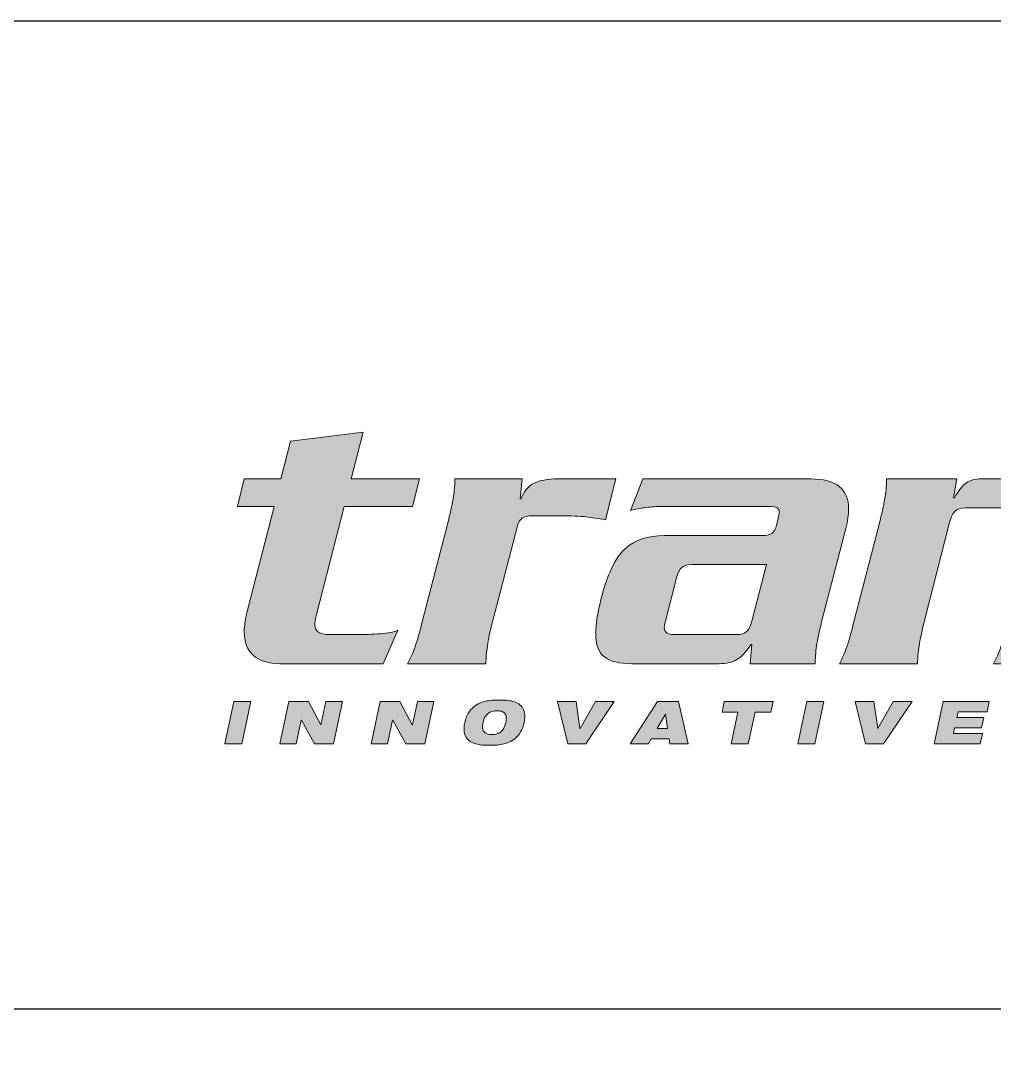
# Paper-space layout 'EARTHING' of a CAD drawing. Extents: x 6 to 839, y -116 to 471.
# Drawn here: x 280.78 to 303.17, y -89.26 to -65.23 of the extents above; entities that cross this region are included whole.
import ezdxf
from ezdxf.enums import TextEntityAlignment as Align

# ---------------------------------------------------------------- set-up
doc = ezdxf.new("R2010")
doc.units = 0
doc.layers.add('Notes', color=7, linetype='Continuous')
doc.styles.add('iecISOCP', font='isocp.shx')

# ---------------------------------------------------------------- blocks, each defined once
blk = doc.blocks.new('A1_FRAME_TITLE')
at = {"layer": 'Notes', "color": 3, "linetype": 'Continuous', "flags": 128}
blk.add_lwpolyline([(123.797, 47.618), (824.367, 47.618)], dxfattribs=at)
at = {"layer": 'Notes', "color": 7, "style": 'iecISOCP'}
for tag, p in [('CAP_NO', (513.188, 43.457)), ('IE_NUM', (513.05, 37.81)), ('REF_No_1', (335.241, 32.31)), ('REF_1', (362.523, 32.31)), ('HV_SWITCH', (513.463, 32.163)), ('GEN_WO', (441.708, 31.763)), ('REF_No_2', (335.241, 26.31)), ('REF_2', (362.523, 26.31)), ('OH_WO', (441.708, 25.812)), ('UBD_REF', (513.05, 25.828)), ('REF_No_3', (335.241, 20.31)), ('REF_3', (362.523, 20.31)), ('UG_WO', (441.708, 20.052)), ('GIS_MAP_No', (513.05, 20.043)), ('REF_No_4', (335.241, 14.31)), ('REF_4', (362.523, 14.31)), ('HV_OP_DIAG', (513.326, 14.199)), ('SUB_WO', (441.708, 13.812)), ('LGA', (512.945, 7.777))]:
    blk.add_attdef(tag, p, '', height=2.5, dxfattribs=at)
at = {"layer": 'Notes', "style": 'iecISOCP'}
for tag, p in [('T1', (684.374, 39.465)), ('T2', (684.374, 34.346)), ('T3', (684.374, 28.92)), ('T4', (684.374, 23.657)), ('T5', (684.374, 18.231)), ('T6', (684.374, 12.969))]:
    blk.add_attdef(tag, text='', height=3.5, dxfattribs=at).set_placement(p, align=Align.CENTER)
at = {"layer": 'Notes', "color": 7, "style": 'iecISOCP'}
for tag, p in [('scale', (567.756, 33.269)), ('DRAWN', (567.756, 24.931)), ('DATE', (567.756, 16.88)), ('DESIGN', (605.617, 9.155))]:
    blk.add_attdef(tag, text='', height=2.5, dxfattribs=at).set_placement(p, align=Align.CENTER)
at = {"layer": 'Notes', "color": 4, "style": 'iecISOCP'}
blk.add_attdef('NUM', text='', height=7, dxfattribs=at).set_placement((792.367, 20.118), align=Align.MIDDLE_CENTER)
at = {"layer": 'Notes', "color": 1, "style": 'iecISOCP'}
blk.add_attdef('REV', text='', height=5, dxfattribs=at).set_placement((820.054, 17.095), align=Align.CENTER)
at = {"layer": 'Notes', "color": 7, "style": 'iecISOCP'}
for tag, p in [('NS', (790.712, 8.119)), ('SHTS', (805.412, 8.119))]:
    blk.add_attdef(tag, text='', height=2.5, dxfattribs=at).set_placement(p, align=Align.MIDDLE)
at = {"layer": 'Notes', "style": 'iecISOCP'}
blk.add_attdef('ExportID', (9.082, 2.39), '', height=2.5, dxfattribs=at)
at = {"layer": 'Notes', "style": 'iecISOCP', "flags": 1}
for tag, p in [('ProjectType', (14.175, -26.797)), ('ProjectNumber', (23.56, -26.818)), ('DrawingNumber', (35.514, -26.803)), ('ProjectDescription', (47.564, -26.825)), ('ExportDate', (60.284, -26.789)), ('ExportUserName', (69.155, -26.8)), ('DesignerCompanyName', (81.484, -26.793)), ('ExportAreaOfInterest', (97.1, -26.813)), ('GIS_SUCCESS', (111.997, -26.78)), ('CAD_SUCCESS', (121.789, -26.783)), ('DEPOTCODE', (132.106, -26.877)), ('ExportCategories', (140.083, -26.797)), ('Comments', (154.385, -26.883))]:
    blk.add_attdef(tag, p, '', height=1, dxfattribs=at)
blk = doc.blocks.new('Logo_Transelect')
at = {"layer": 'Notes', "lineweight": 0, "true_color": 0x001689}
h = blk.add_hatch(color=166, dxfattribs=at)
h.dxf.hatch_style = 2
edge = h.paths.add_edge_path()
edge.add_spline(control_points=[(5.763, 7.283), (5.763, 7.283), (3.671, 7.283), (3.671, 7.283), (3.671, 7.283), (2.804, 3.93), (2.804, 3.93), (2.78, 3.817), (2.767, 3.721), (2.767, 3.64), (2.767, 3.447), (2.911, 3.351), (3.2, 3.351), (3.2, 3.351), (4.079, 3.351), (4.079, 3.351), (4.376, 3.351), (4.638, 3.363), (4.865, 3.387), (5.092, 3.411), (5.243, 3.443), (5.317, 3.484), (5.317, 3.484), (4.859, 2.458), (4.859, 2.458), (4.859, 2.458), (1.69, 2.458), (1.69, 2.458), (1.344, 2.458), (1.075, 2.541), (0.886, 2.706), (0.696, 2.87), (0.601, 3.118), (0.601, 3.447), (0.601, 3.624), (0.63, 3.829), (0.687, 4.062), (0.687, 4.062), (1.517, 7.283), (1.517, 7.283), (1.517, 7.283), (0.39, 7.283), (0.39, 7.283), (0.39, 7.283), (0.601, 8.127), (0.601, 8.127), (0.601, 8.127), (1.727, 8.127), (1.727, 8.127), (1.727, 8.127), (2.024, 9.285), (2.024, 9.285), (2.024, 9.285), (4.253, 9.563), (4.253, 9.563), (4.253, 9.563), (3.881, 8.127), (3.881, 8.127), (3.881, 8.127), (5.973, 8.127), (5.973, 8.127), (5.973, 8.127), (5.763, 7.283), (5.763, 7.283)], knot_values=[0, 0, 0, 0, 1, 1, 1, 2, 2, 2, 3, 3, 3, 4, 4, 4, 5, 5, 5, 6, 6, 6, 7, 7, 7, 8, 8, 8, 9, 9, 9, 10, 10, 10, 11, 11, 11, 12, 12, 12, 13, 13, 13, 14, 14, 14, 15, 15, 15, 16, 16, 16, 17, 17, 17, 18, 18, 18, 19, 19, 19, 20, 20, 20, 21, 21, 21, 21], degree=3, periodic=0)
h = blk.add_hatch(color=166, dxfattribs=at)
h.dxf.hatch_style = 2
edge = h.paths.add_edge_path()
edge.add_spline(control_points=[(11.68, 6.873), (11.465, 6.913), (11.267, 6.943), (11.086, 6.963), (10.904, 6.983), (10.624, 6.994), (10.244, 6.994), (10.244, 6.994), (9.427, 6.994), (9.427, 6.994), (9.179, 6.994), (9.031, 6.893), (8.981, 6.692), (8.981, 6.692), (8.214, 3.737), (8.214, 3.737), (8.14, 3.439), (8.088, 3.194), (8.059, 3.001), (8.03, 2.808), (8.016, 2.627), (8.016, 2.458), (8.016, 2.458), (5.614, 2.458), (5.614, 2.458), (5.697, 2.603), (5.773, 2.776), (5.843, 2.977), (5.913, 3.178), (5.986, 3.431), (6.06, 3.737), (6.06, 3.737), (6.865, 6.849), (6.865, 6.849), (6.939, 7.146), (6.99, 7.392), (7.019, 7.585), (7.048, 7.777), (7.063, 7.958), (7.063, 8.127), (7.063, 8.127), (9.13, 8.127), (9.13, 8.127), (9.13, 8.127), (9.068, 7.512), (9.068, 7.512), (9.068, 7.512), (9.093, 7.512), (9.093, 7.512), (9.175, 7.737), (9.303, 7.896), (9.476, 7.989), (9.65, 8.081), (9.906, 8.127), (10.244, 8.127), (10.244, 8.127), (12.002, 8.127), (12.002, 8.127), (12.002, 8.127), (11.68, 6.873), (11.68, 6.873)], knot_values=[0, 0, 0, 0, 1, 1, 1, 2, 2, 2, 3, 3, 3, 4, 4, 4, 5, 5, 5, 6, 6, 6, 7, 7, 7, 8, 8, 8, 9, 9, 9, 10, 10, 10, 11, 11, 11, 12, 12, 12, 13, 13, 13, 14, 14, 14, 15, 15, 15, 16, 16, 16, 17, 17, 17, 18, 18, 18, 19, 19, 19, 20, 20, 20, 20], degree=3, periodic=0)
h = blk.add_hatch(color=166, dxfattribs=at)
h.dxf.hatch_style = 2
edge = h.paths.add_edge_path()
edge.add_spline(control_points=[(18.315, 3.737), (18.241, 3.439), (18.189, 3.194), (18.16, 3.001), (18.131, 2.808), (18.117, 2.627), (18.117, 2.458), (18.117, 2.458), (16.124, 2.458), (16.124, 2.458), (16.124, 2.458), (16.173, 3.049), (16.173, 3.049), (16.173, 3.049), (16.149, 3.049), (16.149, 3.049), (16, 2.824), (15.856, 2.669), (15.715, 2.585), (15.575, 2.501), (15.393, 2.458), (15.171, 2.458), (15.171, 2.458), (12.497, 2.458), (12.497, 2.458), (12.109, 2.458), (11.826, 2.527), (11.649, 2.663), (11.471, 2.8), (11.383, 3.045), (11.383, 3.399), (11.383, 3.656), (11.436, 3.998), (11.544, 4.424), (11.733, 5.18), (11.977, 5.697), (12.274, 5.974), (12.571, 6.252), (12.98, 6.39), (13.499, 6.39), (13.499, 6.39), (16.532, 6.39), (16.532, 6.39), (16.739, 6.39), (16.867, 6.479), (16.916, 6.656), (16.916, 6.656), (17.003, 7.018), (17.003, 7.018), (17.003, 7.034), (17.007, 7.05), (17.015, 7.066), (17.015, 7.082), (17.015, 7.098), (17.015, 7.114), (17.015, 7.227), (16.933, 7.283), (16.767, 7.283), (16.767, 7.283), (13.524, 7.283), (13.524, 7.283), (13.318, 7.283), (13.145, 7.275), (13.004, 7.259), (12.864, 7.243), (12.678, 7.211), (12.447, 7.162), (12.447, 7.162), (12.831, 8.127), (12.831, 8.127), (12.831, 8.127), (17.981, 8.127), (17.981, 8.127), (18.756, 8.127), (19.144, 7.822), (19.144, 7.211), (19.144, 7.034), (19.115, 6.833), (19.058, 6.608), (19.058, 6.608), (18.315, 3.737), (18.315, 3.737)], knot_values=[0, 0, 0, 0, 1, 1, 1, 2, 2, 2, 3, 3, 3, 4, 4, 4, 5, 5, 5, 6, 6, 6, 7, 7, 7, 8, 8, 8, 9, 9, 9, 10, 10, 10, 11, 11, 11, 12, 12, 12, 13, 13, 13, 14, 14, 14, 15, 15, 15, 16, 16, 16, 17, 17, 17, 18, 18, 18, 19, 19, 19, 20, 20, 20, 21, 21, 21, 22, 22, 22, 23, 23, 23, 24, 24, 24, 25, 25, 25, 26, 26, 26, 27, 27, 27, 27], degree=3, periodic=0)
edge = h.paths.add_edge_path()
edge.add_spline(control_points=[(14.341, 5.498), (14.201, 5.498), (14.096, 5.468), (14.026, 5.408), (13.955, 5.347), (13.9, 5.24), (13.858, 5.088), (13.858, 5.088), (13.524, 3.761), (13.524, 3.761), (13.499, 3.681), (13.487, 3.616), (13.487, 3.568), (13.487, 3.423), (13.59, 3.351), (13.797, 3.351), (13.797, 3.351), (15.703, 3.351), (15.703, 3.351), (15.843, 3.351), (15.946, 3.381), (16.012, 3.441), (16.078, 3.502), (16.132, 3.608), (16.173, 3.761), (16.173, 3.761), (16.619, 5.498), (16.619, 5.498), (16.619, 5.498), (14.341, 5.498), (14.341, 5.498)], knot_values=[0, 0, 0, 0, 1, 1, 1, 2, 2, 2, 3, 3, 3, 4, 4, 4, 5, 5, 5, 6, 6, 6, 7, 7, 7, 8, 8, 8, 9, 9, 9, 10, 10, 10, 10], degree=3, periodic=0)
h = blk.add_hatch(color=166, dxfattribs=at)
h.dxf.hatch_style = 2
edge = h.paths.add_edge_path()
edge.add_spline(control_points=[(22.462, 8.127), (22.462, 8.127), (22.363, 7.548), (22.363, 7.548), (22.363, 7.548), (22.388, 7.548), (22.388, 7.548), (22.519, 7.773), (22.643, 7.926), (22.759, 8.007), (22.874, 8.087), (23.023, 8.127), (23.205, 8.127), (23.205, 8.127), (25.854, 8.127), (25.854, 8.127), (26.629, 8.127), (27.017, 7.822), (27.017, 7.211), (27.017, 7.034), (26.988, 6.833), (26.931, 6.608), (26.931, 6.608), (26.188, 3.737), (26.188, 3.737), (26.114, 3.439), (26.062, 3.194), (26.033, 3.001), (26.004, 2.808), (25.99, 2.627), (25.99, 2.458), (25.99, 2.458), (23.588, 2.458), (23.588, 2.458), (23.671, 2.603), (23.747, 2.776), (23.817, 2.977), (23.887, 3.178), (23.96, 3.431), (24.034, 3.737), (24.034, 3.737), (24.826, 6.825), (24.826, 6.825), (24.851, 6.905), (24.863, 6.969), (24.863, 7.018), (24.863, 7.162), (24.764, 7.235), (24.566, 7.235), (24.566, 7.235), (22.734, 7.235), (22.734, 7.235), (22.594, 7.235), (22.488, 7.205), (22.418, 7.144), (22.348, 7.084), (22.293, 6.977), (22.251, 6.825), (22.251, 6.825), (21.459, 3.737), (21.459, 3.737), (21.385, 3.439), (21.333, 3.194), (21.304, 3.001), (21.275, 2.808), (21.261, 2.627), (21.261, 2.458), (21.261, 2.458), (18.859, 2.458), (18.859, 2.458), (18.942, 2.603), (19.018, 2.776), (19.088, 2.977), (19.159, 3.178), (19.231, 3.431), (19.305, 3.737), (19.305, 3.737), (20.11, 6.849), (20.11, 6.849), (20.184, 7.146), (20.235, 7.392), (20.264, 7.585), (20.293, 7.777), (20.308, 7.958), (20.308, 8.127), (20.308, 8.127), (22.462, 8.127), (22.462, 8.127)], knot_values=[0, 0, 0, 0, 1, 1, 1, 2, 2, 2, 3, 3, 3, 4, 4, 4, 5, 5, 5, 6, 6, 6, 7, 7, 7, 8, 8, 8, 9, 9, 9, 10, 10, 10, 11, 11, 11, 12, 12, 12, 13, 13, 13, 14, 14, 14, 15, 15, 15, 16, 16, 16, 17, 17, 17, 18, 18, 18, 19, 19, 19, 20, 20, 20, 21, 21, 21, 22, 22, 22, 23, 23, 23, 24, 24, 24, 25, 25, 25, 26, 26, 26, 27, 27, 27, 28, 28, 28, 29, 29, 29, 29], degree=3, periodic=0)
at = {"layer": 'Notes', "lineweight": 0, "true_color": 0x005cb9}
h = blk.add_hatch(color=152, dxfattribs=at)
h.dxf.hatch_style = 2
h.paths.add_polyline_path([(0.276, 1.298), (0.802, 1.298), (0.526, 0), (0, 0)])
h = blk.add_hatch(color=152, dxfattribs=at)
h.dxf.hatch_style = 2
h.paths.add_polyline_path([(1.968, 1.298), (2.569, 1.298), (2.949, 0.578), (2.955, 0.578), (3.108, 1.298), (3.611, 1.298), (3.335, 0), (2.759, 0), (2.354, 0.727), (2.35, 0.727), (2.195, 0), (1.692, 0)])
h = blk.add_hatch(color=152, dxfattribs=at)
h.dxf.hatch_style = 2
h.paths.add_polyline_path([(4.771, 1.298), (5.372, 1.298), (5.753, 0.578), (5.758, 0.578), (5.911, 1.298), (6.415, 1.298), (6.139, 0), (5.562, 0), (5.158, 0.727), (5.154, 0.727), (4.999, 0), (4.495, 0)])
h = blk.add_hatch(color=152, dxfattribs=at)
h.dxf.hatch_style = 2
edge = h.paths.add_edge_path()
edge.add_spline(control_points=[(7.366, 0.649), (7.39, 0.76), (7.425, 0.855), (7.472, 0.933), (7.518, 1.011), (7.572, 1.076), (7.633, 1.128), (7.694, 1.179), (7.759, 1.22), (7.829, 1.249), (7.898, 1.278), (7.969, 1.299), (8.04, 1.313), (8.11, 1.327), (8.179, 1.336), (8.245, 1.339), (8.311, 1.342), (8.37, 1.343), (8.424, 1.343), (8.477, 1.343), (8.536, 1.342), (8.601, 1.339), (8.666, 1.336), (8.73, 1.327), (8.795, 1.313), (8.86, 1.299), (8.921, 1.278), (8.979, 1.249), (9.037, 1.22), (9.085, 1.179), (9.123, 1.128), (9.162, 1.076), (9.188, 1.011), (9.202, 0.933), (9.215, 0.855), (9.21, 0.76), (9.187, 0.649), (9.163, 0.537), (9.128, 0.443), (9.081, 0.364), (9.035, 0.286), (8.981, 0.221), (8.92, 0.17), (8.859, 0.118), (8.793, 0.078), (8.723, 0.049), (8.653, 0.02), (8.583, -0.001), (8.512, -0.015), (8.442, -0.029), (8.374, -0.038), (8.307, -0.041), (8.241, -0.044), (8.181, -0.046), (8.127, -0.046), (8.074, -0.046), (8.015, -0.044), (7.95, -0.041), (7.885, -0.038), (7.821, -0.029), (7.756, -0.015), (7.691, -0.001), (7.63, 0.02), (7.573, 0.049), (7.516, 0.078), (7.468, 0.118), (7.429, 0.17), (7.389, 0.221), (7.363, 0.286), (7.35, 0.364), (7.337, 0.441), (7.343, 0.536), (7.366, 0.649)], knot_values=[0, 0, 0, 0, 1, 1, 1, 2, 2, 2, 3, 3, 3, 4, 4, 4, 5, 5, 5, 6, 6, 6, 7, 7, 7, 8, 8, 8, 9, 9, 9, 10, 10, 10, 11, 11, 11, 12, 12, 12, 13, 13, 13, 14, 14, 14, 15, 15, 15, 16, 16, 16, 17, 17, 17, 18, 18, 18, 19, 19, 19, 20, 20, 20, 21, 21, 21, 22, 22, 22, 23, 23, 23, 24, 24, 24, 24], degree=3, periodic=0)
edge = h.paths.add_edge_path()
edge.add_spline(control_points=[(7.926, 0.649), (7.911, 0.583), (7.906, 0.527), (7.913, 0.481), (7.919, 0.434), (7.934, 0.396), (7.958, 0.366), (7.983, 0.337), (8.015, 0.315), (8.055, 0.302), (8.096, 0.288), (8.143, 0.282), (8.198, 0.282), (8.307, 0.282), (8.399, 0.31), (8.472, 0.366), (8.546, 0.423), (8.597, 0.517), (8.627, 0.649), (8.641, 0.714), (8.645, 0.77), (8.638, 0.817), (8.632, 0.864), (8.617, 0.902), (8.593, 0.932), (8.568, 0.961), (8.536, 0.983), (8.496, 0.996), (8.455, 1.009), (8.408, 1.016), (8.355, 1.016), (8.245, 1.016), (8.154, 0.988), (8.08, 0.932), (8.006, 0.875), (7.954, 0.781), (7.926, 0.649)], knot_values=[0, 0, 0, 0, 1, 1, 1, 2, 2, 2, 3, 3, 3, 4, 4, 4, 5, 5, 5, 6, 6, 6, 7, 7, 7, 8, 8, 8, 9, 9, 9, 10, 10, 10, 11, 11, 11, 12, 12, 12, 12], degree=3, periodic=0)
h = blk.add_hatch(color=152, dxfattribs=at)
h.dxf.hatch_style = 2
h.paths.add_polyline_path([(10.207, 1.298), (10.785, 1.298), (10.901, 0.465), (10.905, 0.465), (11.375, 1.298), (11.953, 1.298), (11.08, 0), (10.528, 0)])
h = blk.add_hatch(color=152, dxfattribs=at)
h.dxf.hatch_style = 2
h.paths.add_polyline_path([(13.283, 1.298), (13.928, 1.298), (14.219, 0), (13.66, 0), (13.635, 0.149), (13.087, 0.149), (12.999, 0), (12.44, 0)])
h.paths.add_polyline_path([(13.524, 0.905), (13.52, 0.905), (13.27, 0.465), (13.587, 0.465)])
h = blk.add_hatch(color=152, dxfattribs=at)
h.dxf.hatch_style = 2
h.paths.add_polyline_path([(15.747, 0.971), (15.26, 0.971), (15.329, 1.298), (16.829, 1.298), (16.76, 0.971), (16.273, 0.971), (16.066, 0), (15.54, 0)])
h = blk.add_hatch(color=152, dxfattribs=at)
h.dxf.hatch_style = 2
h.paths.add_polyline_path([(17.858, 1.298), (18.385, 1.298), (18.108, 0), (17.582, 0)])
h = blk.add_hatch(color=152, dxfattribs=at)
h.dxf.hatch_style = 2
h.paths.add_polyline_path([(19.343, 1.298), (19.922, 1.298), (20.037, 0.465), (20.041, 0.465), (20.511, 1.298), (21.089, 1.298), (20.216, 0), (19.664, 0)])
h = blk.add_hatch(color=152, dxfattribs=at)
h.dxf.hatch_style = 2
h.paths.add_polyline_path([(22.042, 1.298), (23.458, 1.298), (23.391, 0.982), (22.501, 0.982), (22.464, 0.807), (23.29, 0.807), (23.223, 0.491), (22.397, 0.491), (22.359, 0.316), (23.249, 0.316), (23.182, 0), (21.766, 0)])
at = {"layer": 'Notes', "color": 152, "lineweight": 0, "true_color": 0x005cb9}
for p, q in [((0, 0), (0.276, 1.298)), ((0.276, 1.298), (0.802, 1.298)), ((0.802, 1.298), (0.526, 0)), ((1.692, 0), (1.968, 1.298)), ((1.968, 1.298), (2.569, 1.298)), ((2.569, 1.298), (2.949, 0.578)), ((2.955, 0.578), (3.108, 1.298)), ((3.108, 1.298), (3.611, 1.298)), ((3.611, 1.298), (3.335, 0)), ((4.495, 0), (4.771, 1.298)), ((4.771, 1.298), (5.372, 1.298)), ((5.372, 1.298), (5.753, 0.578)), ((5.758, 0.578), (5.911, 1.298)), ((5.911, 1.298), (6.415, 1.298)), ((6.415, 1.298), (6.139, 0)), ((10.207, 1.298), (10.785, 1.298)), ((10.528, 0), (10.207, 1.298)), ((10.785, 1.298), (10.901, 0.465)), ((10.905, 0.465), (11.375, 1.298)), ((11.953, 1.298), (11.08, 0)), ((11.375, 1.298), (11.953, 1.298)), ((12.44, 0), (13.283, 1.298)), ((13.283, 1.298), (13.928, 1.298)), ((13.928, 1.298), (14.219, 0)), ((15.26, 0.971), (15.329, 1.298)), ((15.329, 1.298), (16.829, 1.298)), ((16.829, 1.298), (16.76, 0.971)), ((17.582, 0), (17.858, 1.298)), ((17.858, 1.298), (18.385, 1.298)), ((18.385, 1.298), (18.108, 0)), ((19.343, 1.298), (19.922, 1.298)), ((19.664, 0), (19.343, 1.298)), ((19.922, 1.298), (20.037, 0.465)), ((20.041, 0.465), (20.511, 1.298)), ((21.089, 1.298), (20.216, 0)), ((20.511, 1.298), (21.089, 1.298)), ((21.766, 0), (22.042, 1.298)), ((22.042, 1.298), (23.458, 1.298)), ((23.458, 1.298), (23.391, 0.982)), ((15.747, 0.971), (15.26, 0.971)), ((15.54, 0), (15.747, 0.971)), ((16.273, 0.971), (16.066, 0)), ((16.76, 0.971), (16.273, 0.971)), ((22.501, 0.982), (22.464, 0.807)), ((23.391, 0.982), (22.501, 0.982)), ((2.35, 0.727), (2.195, 0)), ((2.354, 0.727), (2.35, 0.727)), ((2.759, 0), (2.354, 0.727)), ((5.154, 0.727), (4.999, 0)), ((5.158, 0.727), (5.154, 0.727)), ((5.562, 0), (5.158, 0.727)), ((13.52, 0.905), (13.27, 0.465)), ((13.524, 0.905), (13.52, 0.905)), ((13.587, 0.465), (13.524, 0.905)), ((22.464, 0.807), (23.29, 0.807)), ((23.29, 0.807), (23.223, 0.491)), ((2.949, 0.578), (2.955, 0.578)), ((5.753, 0.578), (5.758, 0.578)), ((10.901, 0.465), (10.905, 0.465)), ((13.27, 0.465), (13.587, 0.465)), ((20.037, 0.465), (20.041, 0.465)), ((22.397, 0.491), (22.359, 0.316)), ((23.223, 0.491), (22.397, 0.491)), ((0.526, 0), (0, 0)), ((2.195, 0), (1.692, 0)), ((3.335, 0), (2.759, 0)), ((4.999, 0), (4.495, 0)), ((6.139, 0), (5.562, 0)), ((11.08, 0), (10.528, 0)), ((12.999, 0), (12.44, 0)), ((13.087, 0.149), (12.999, 0)), ((13.635, 0.149), (13.087, 0.149)), ((13.66, 0), (13.635, 0.149)), ((14.219, 0), (13.66, 0)), ((16.066, 0), (15.54, 0)), ((18.108, 0), (17.582, 0)), ((20.216, 0), (19.664, 0)), ((23.182, 0), (21.766, 0)), ((22.359, 0.316), (23.249, 0.316)), ((23.249, 0.316), (23.182, 0))]:
    blk.add_line(p, q, dxfattribs=at)
at = {"layer": 'Notes', "color": 166, "lineweight": 0, "true_color": 0x001689}
for points, knots in [([(5.763, 7.283), (5.763, 7.283), (3.671, 7.283), (3.671, 7.283), (3.671, 7.283), (2.804, 3.93), (2.804, 3.93), (2.78, 3.817), (2.767, 3.721), (2.767, 3.64), (2.767, 3.447), (2.911, 3.351), (3.2, 3.351), (3.2, 3.351), (4.079, 3.351), (4.079, 3.351), (4.376, 3.351), (4.638, 3.363), (4.865, 3.387), (5.092, 3.411), (5.243, 3.443), (5.317, 3.484), (5.317, 3.484), (4.859, 2.458), (4.859, 2.458), (4.859, 2.458), (1.69, 2.458), (1.69, 2.458), (1.344, 2.458), (1.075, 2.541), (0.886, 2.706), (0.696, 2.87), (0.601, 3.118), (0.601, 3.447), (0.601, 3.624), (0.63, 3.829), (0.687, 4.062), (0.687, 4.062), (1.517, 7.283), (1.517, 7.283), (1.517, 7.283), (0.39, 7.283), (0.39, 7.283), (0.39, 7.283), (0.601, 8.127), (0.601, 8.127), (0.601, 8.127), (1.727, 8.127), (1.727, 8.127), (1.727, 8.127), (2.024, 9.285), (2.024, 9.285), (2.024, 9.285), (4.253, 9.563), (4.253, 9.563), (4.253, 9.563), (3.881, 8.127), (3.881, 8.127), (3.881, 8.127), (5.973, 8.127), (5.973, 8.127), (5.973, 8.127), (5.763, 7.283), (5.763, 7.283)], [0, 0, 0, 0, 1, 1, 1, 2, 2, 2, 3, 3, 3, 4, 4, 4, 5, 5, 5, 6, 6, 6, 7, 7, 7, 8, 8, 8, 9, 9, 9, 10, 10, 10, 11, 11, 11, 12, 12, 12, 13, 13, 13, 14, 14, 14, 15, 15, 15, 16, 16, 16, 17, 17, 17, 18, 18, 18, 19, 19, 19, 20, 20, 20, 21, 21, 21, 21]), ([(11.68, 6.873), (11.465, 6.913), (11.267, 6.943), (11.086, 6.963), (10.904, 6.983), (10.624, 6.994), (10.244, 6.994), (10.244, 6.994), (9.427, 6.994), (9.427, 6.994), (9.179, 6.994), (9.031, 6.893), (8.981, 6.692), (8.981, 6.692), (8.214, 3.737), (8.214, 3.737), (8.14, 3.439), (8.088, 3.194), (8.059, 3.001), (8.03, 2.808), (8.016, 2.627), (8.016, 2.458), (8.016, 2.458), (5.614, 2.458), (5.614, 2.458), (5.697, 2.603), (5.773, 2.776), (5.843, 2.977), (5.913, 3.178), (5.986, 3.431), (6.06, 3.737), (6.06, 3.737), (6.865, 6.849), (6.865, 6.849), (6.939, 7.146), (6.99, 7.392), (7.019, 7.585), (7.048, 7.777), (7.063, 7.958), (7.063, 8.127), (7.063, 8.127), (9.13, 8.127), (9.13, 8.127), (9.13, 8.127), (9.068, 7.512), (9.068, 7.512), (9.068, 7.512), (9.093, 7.512), (9.093, 7.512), (9.175, 7.737), (9.303, 7.896), (9.476, 7.989), (9.65, 8.081), (9.906, 8.127), (10.244, 8.127), (10.244, 8.127), (12.002, 8.127), (12.002, 8.127), (12.002, 8.127), (11.68, 6.873), (11.68, 6.873)], [0, 0, 0, 0, 1, 1, 1, 2, 2, 2, 3, 3, 3, 4, 4, 4, 5, 5, 5, 6, 6, 6, 7, 7, 7, 8, 8, 8, 9, 9, 9, 10, 10, 10, 11, 11, 11, 12, 12, 12, 13, 13, 13, 14, 14, 14, 15, 15, 15, 16, 16, 16, 17, 17, 17, 18, 18, 18, 19, 19, 19, 20, 20, 20, 20]), ([(18.315, 3.737), (18.241, 3.439), (18.189, 3.194), (18.16, 3.001), (18.131, 2.808), (18.117, 2.627), (18.117, 2.458), (18.117, 2.458), (16.124, 2.458), (16.124, 2.458), (16.124, 2.458), (16.173, 3.049), (16.173, 3.049), (16.173, 3.049), (16.149, 3.049), (16.149, 3.049), (16, 2.824), (15.856, 2.669), (15.715, 2.585), (15.575, 2.501), (15.393, 2.458), (15.171, 2.458), (15.171, 2.458), (12.497, 2.458), (12.497, 2.458), (12.109, 2.458), (11.826, 2.527), (11.649, 2.663), (11.471, 2.8), (11.383, 3.045), (11.383, 3.399), (11.383, 3.656), (11.436, 3.998), (11.544, 4.424), (11.733, 5.18), (11.977, 5.697), (12.274, 5.974), (12.571, 6.252), (12.98, 6.39), (13.499, 6.39), (13.499, 6.39), (16.532, 6.39), (16.532, 6.39), (16.739, 6.39), (16.867, 6.479), (16.916, 6.656), (16.916, 6.656), (17.003, 7.018), (17.003, 7.018), (17.003, 7.034), (17.007, 7.05), (17.015, 7.066), (17.015, 7.082), (17.015, 7.098), (17.015, 7.114), (17.015, 7.227), (16.933, 7.283), (16.767, 7.283), (16.767, 7.283), (13.524, 7.283), (13.524, 7.283), (13.318, 7.283), (13.145, 7.275), (13.004, 7.259), (12.864, 7.243), (12.678, 7.211), (12.447, 7.162), (12.447, 7.162), (12.831, 8.127), (12.831, 8.127), (12.831, 8.127), (17.981, 8.127), (17.981, 8.127), (18.756, 8.127), (19.144, 7.822), (19.144, 7.211), (19.144, 7.034), (19.115, 6.833), (19.058, 6.608), (19.058, 6.608), (18.315, 3.737), (18.315, 3.737)], [0, 0, 0, 0, 1, 1, 1, 2, 2, 2, 3, 3, 3, 4, 4, 4, 5, 5, 5, 6, 6, 6, 7, 7, 7, 8, 8, 8, 9, 9, 9, 10, 10, 10, 11, 11, 11, 12, 12, 12, 13, 13, 13, 14, 14, 14, 15, 15, 15, 16, 16, 16, 17, 17, 17, 18, 18, 18, 19, 19, 19, 20, 20, 20, 21, 21, 21, 22, 22, 22, 23, 23, 23, 24, 24, 24, 25, 25, 25, 26, 26, 26, 27, 27, 27, 27]), ([(22.462, 8.127), (22.462, 8.127), (22.363, 7.548), (22.363, 7.548), (22.363, 7.548), (22.388, 7.548), (22.388, 7.548), (22.519, 7.773), (22.643, 7.926), (22.759, 8.007), (22.874, 8.087), (23.023, 8.127), (23.205, 8.127), (23.205, 8.127), (25.854, 8.127), (25.854, 8.127), (26.629, 8.127), (27.017, 7.822), (27.017, 7.211), (27.017, 7.034), (26.988, 6.833), (26.931, 6.608), (26.931, 6.608), (26.188, 3.737), (26.188, 3.737), (26.114, 3.439), (26.062, 3.194), (26.033, 3.001), (26.004, 2.808), (25.99, 2.627), (25.99, 2.458), (25.99, 2.458), (23.588, 2.458), (23.588, 2.458), (23.671, 2.603), (23.747, 2.776), (23.817, 2.977), (23.887, 3.178), (23.96, 3.431), (24.034, 3.737), (24.034, 3.737), (24.826, 6.825), (24.826, 6.825), (24.851, 6.905), (24.863, 6.969), (24.863, 7.018), (24.863, 7.162), (24.764, 7.235), (24.566, 7.235), (24.566, 7.235), (22.734, 7.235), (22.734, 7.235), (22.594, 7.235), (22.488, 7.205), (22.418, 7.144), (22.348, 7.084), (22.293, 6.977), (22.251, 6.825), (22.251, 6.825), (21.459, 3.737), (21.459, 3.737), (21.385, 3.439), (21.333, 3.194), (21.304, 3.001), (21.275, 2.808), (21.261, 2.627), (21.261, 2.458), (21.261, 2.458), (18.859, 2.458), (18.859, 2.458), (18.942, 2.603), (19.018, 2.776), (19.088, 2.977), (19.159, 3.178), (19.231, 3.431), (19.305, 3.737), (19.305, 3.737), (20.11, 6.849), (20.11, 6.849), (20.184, 7.146), (20.235, 7.392), (20.264, 7.585), (20.293, 7.777), (20.308, 7.958), (20.308, 8.127), (20.308, 8.127), (22.462, 8.127), (22.462, 8.127)], [0, 0, 0, 0, 1, 1, 1, 2, 2, 2, 3, 3, 3, 4, 4, 4, 5, 5, 5, 6, 6, 6, 7, 7, 7, 8, 8, 8, 9, 9, 9, 10, 10, 10, 11, 11, 11, 12, 12, 12, 13, 13, 13, 14, 14, 14, 15, 15, 15, 16, 16, 16, 17, 17, 17, 18, 18, 18, 19, 19, 19, 20, 20, 20, 21, 21, 21, 22, 22, 22, 23, 23, 23, 24, 24, 24, 25, 25, 25, 26, 26, 26, 27, 27, 27, 28, 28, 28, 29, 29, 29, 29]), ([(14.341, 5.498), (14.201, 5.498), (14.096, 5.468), (14.026, 5.408), (13.955, 5.347), (13.9, 5.24), (13.858, 5.088), (13.858, 5.088), (13.524, 3.761), (13.524, 3.761), (13.499, 3.681), (13.487, 3.616), (13.487, 3.568), (13.487, 3.423), (13.59, 3.351), (13.797, 3.351), (13.797, 3.351), (15.703, 3.351), (15.703, 3.351), (15.843, 3.351), (15.946, 3.381), (16.012, 3.441), (16.078, 3.502), (16.132, 3.608), (16.173, 3.761), (16.173, 3.761), (16.619, 5.498), (16.619, 5.498), (16.619, 5.498), (14.341, 5.498), (14.341, 5.498)], [0, 0, 0, 0, 1, 1, 1, 2, 2, 2, 3, 3, 3, 4, 4, 4, 5, 5, 5, 6, 6, 6, 7, 7, 7, 8, 8, 8, 9, 9, 9, 10, 10, 10, 10])]:
    blk.add_open_spline(points, degree=3, knots=knots, dxfattribs=at)
at = {"layer": 'Notes', "color": 152, "lineweight": 0, "true_color": 0x005cb9}
for points, knots in [([(7.366, 0.649), (7.39, 0.76), (7.425, 0.855), (7.472, 0.933), (7.518, 1.011), (7.572, 1.076), (7.633, 1.128), (7.694, 1.179), (7.759, 1.22), (7.829, 1.249), (7.898, 1.278), (7.969, 1.299), (8.04, 1.313), (8.11, 1.327), (8.179, 1.336), (8.245, 1.339), (8.311, 1.342), (8.37, 1.343), (8.424, 1.343), (8.477, 1.343), (8.536, 1.342), (8.601, 1.339), (8.666, 1.336), (8.73, 1.327), (8.795, 1.313), (8.86, 1.299), (8.921, 1.278), (8.979, 1.249), (9.037, 1.22), (9.085, 1.179), (9.123, 1.128), (9.162, 1.076), (9.188, 1.011), (9.202, 0.933), (9.215, 0.855), (9.21, 0.76), (9.187, 0.649), (9.163, 0.537), (9.128, 0.443), (9.081, 0.364), (9.035, 0.286), (8.981, 0.221), (8.92, 0.17), (8.859, 0.118), (8.793, 0.078), (8.723, 0.049), (8.653, 0.02), (8.583, -0.001), (8.512, -0.015), (8.442, -0.029), (8.374, -0.038), (8.307, -0.041), (8.241, -0.044), (8.181, -0.046), (8.127, -0.046), (8.074, -0.046), (8.015, -0.044), (7.95, -0.041), (7.885, -0.038), (7.821, -0.029), (7.756, -0.015), (7.691, -0.001), (7.63, 0.02), (7.573, 0.049), (7.516, 0.078), (7.468, 0.118), (7.429, 0.17), (7.389, 0.221), (7.363, 0.286), (7.35, 0.364), (7.337, 0.441), (7.343, 0.536), (7.366, 0.649)], [0, 0, 0, 0, 1, 1, 1, 2, 2, 2, 3, 3, 3, 4, 4, 4, 5, 5, 5, 6, 6, 6, 7, 7, 7, 8, 8, 8, 9, 9, 9, 10, 10, 10, 11, 11, 11, 12, 12, 12, 13, 13, 13, 14, 14, 14, 15, 15, 15, 16, 16, 16, 17, 17, 17, 18, 18, 18, 19, 19, 19, 20, 20, 20, 21, 21, 21, 22, 22, 22, 23, 23, 23, 24, 24, 24, 24]), ([(7.926, 0.649), (7.911, 0.583), (7.906, 0.527), (7.913, 0.481), (7.919, 0.434), (7.934, 0.396), (7.958, 0.366), (7.983, 0.337), (8.015, 0.315), (8.055, 0.302), (8.096, 0.288), (8.143, 0.282), (8.198, 0.282), (8.307, 0.282), (8.399, 0.31), (8.472, 0.366), (8.546, 0.423), (8.597, 0.517), (8.627, 0.649), (8.641, 0.714), (8.645, 0.77), (8.638, 0.817), (8.632, 0.864), (8.617, 0.902), (8.593, 0.932), (8.568, 0.961), (8.536, 0.983), (8.496, 0.996), (8.455, 1.009), (8.408, 1.016), (8.355, 1.016), (8.245, 1.016), (8.154, 0.988), (8.08, 0.932), (8.006, 0.875), (7.954, 0.781), (7.926, 0.649)], [0, 0, 0, 0, 1, 1, 1, 2, 2, 2, 3, 3, 3, 4, 4, 4, 5, 5, 5, 6, 6, 6, 7, 7, 7, 8, 8, 8, 9, 9, 9, 10, 10, 10, 11, 11, 11, 12, 12, 12, 12])]:
    blk.add_open_spline(points, degree=3, knots=knots, dxfattribs=at)
blk = doc.blocks.new('Logo')
at = {"layer": 'Notes'}
for points in [[(-105, 0), (0, 0), (0, -41.645), (-105, -41.645)], [(-105, 0), (0, 0), (0, -22.741), (-105, -22.741)]]:
    blk.add_lwpolyline(points, close=True, dxfattribs=at)
at = {"layer": 'Notes', "xscale": 0.75, "yscale": 0.75}
blk.add_blockref('Logo_Transelect', (-53.361, -16.634), dxfattribs=at)

psp = doc.layouts.new('EARTHING')

# ---------------------------------------------------------------- block references
at = {"layer": 'Notes'}
for name, p in [('A1_FRAME_TITLE', (6.04097, -112.84735)), ('Logo', (338.82582, -65.22889))]:
    psp.add_blockref(name, p, dxfattribs=at)

doc.saveas('drawing.dxf')
